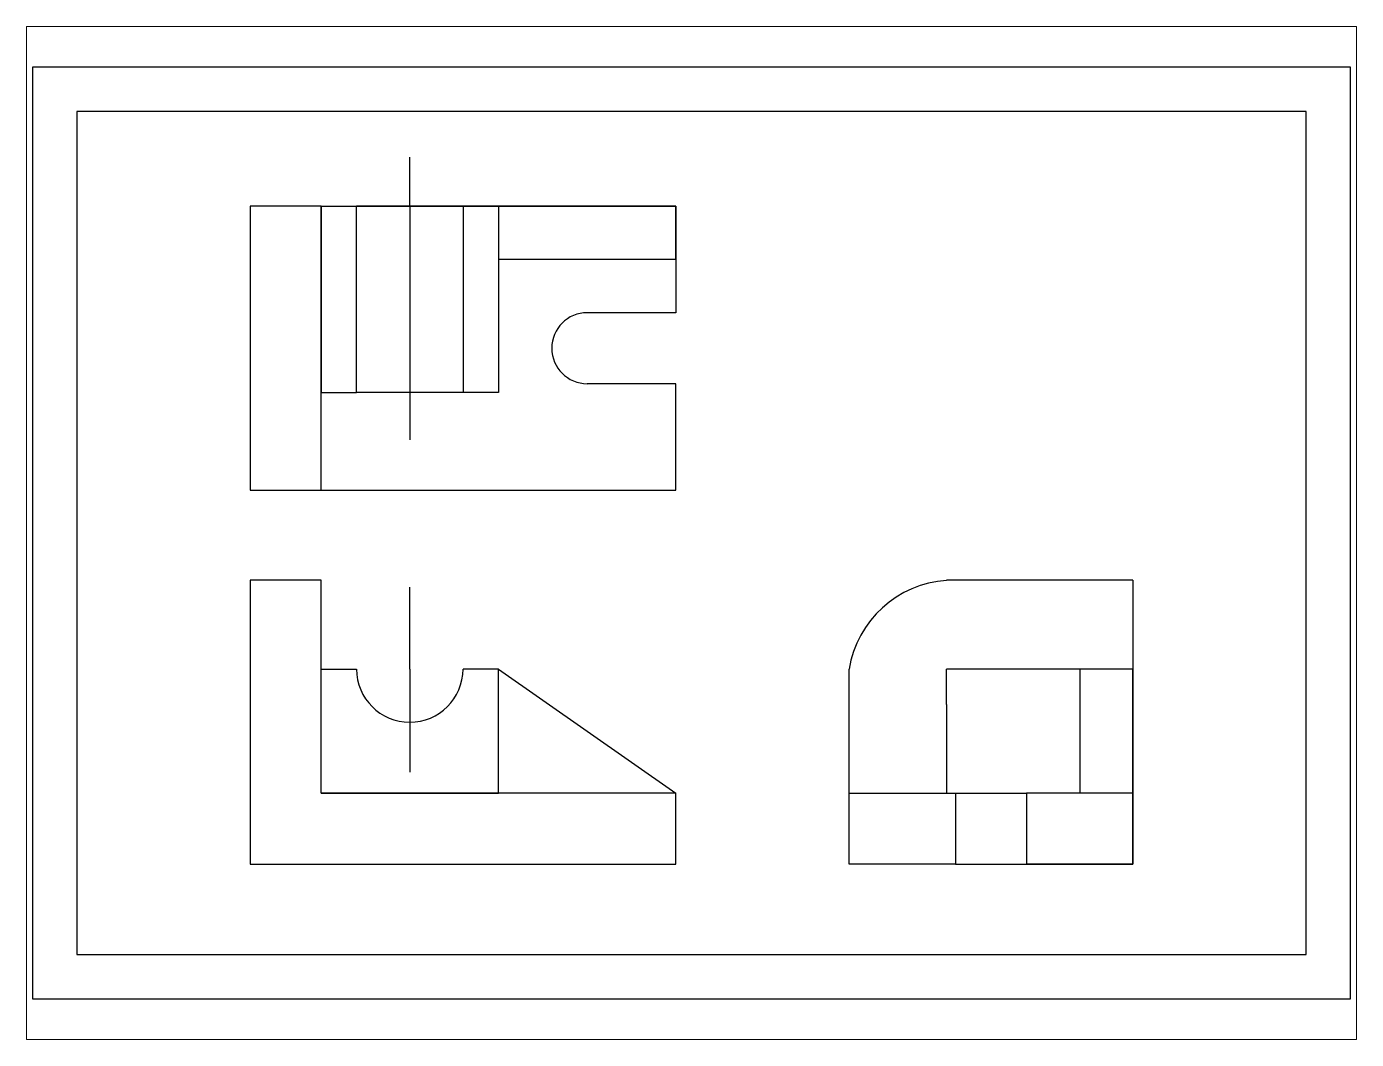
# Paper-space layout 'Layout1' of a CAD drawing. Header units: inches. Extents: x 1.05 to 9.45, y 0.8 to 7.2.
# The model-space entities are those that its viewports show. They can reach past a viewport. Long polylines and large blocks are cut down to what shows.
import ezdxf

# ---------------------------------------------------------------- set-up
doc = ezdxf.new("R2010")
doc.units = ezdxf.units.IN
doc.header["$MEASUREMENT"] = 0
doc.linetypes.add('HIDDEN2', pattern=[0.1875, 0.125, -0.0625])
doc.layers.add('Center Lines', color=10, linetype='HIDDEN2')
doc.layers.add('Fv Sv Tv', color=110, linetype='Continuous')
doc.layers.add('Visible Line', color=7, linetype='Continuous', true_color=0xfabb85)

msp = doc.modelspace()

# ---------------------------------------------------------------- linework, layer by layer
for points in [[(236.14, -197.91), (236.14, 12.09), (-60.86, 12.09), (-60.86, -197.91)], [(226.14, -187.91), (226.14, 2.09), (-50.86, 2.09), (-50.86, -187.91)]]:
    msp.add_lwpolyline(points, close=True)
at = {"layer": 'Center Lines'}
for p, q in [((24.14, -19.25), (24.14, -8.15)), ((24.14, -19.25), (24.14, -61.25)), ((24.14, -61.25), (24.14, -71.89)), ((24.14, -123.58), (24.14, -105.13)), ((24.14, -123.58), (24.14, -146.82))]:
    msp.add_line(p, q, dxfattribs=at)
at = {"layer": 'Fv Sv Tv'}
for p, q in [((-11.86, -19.25), (-11.86, -83.25)), ((4.14, -19.25), (-11.86, -19.25)), ((4.14, -83.25), (4.14, -19.25)), ((4.14, -19.25), (4.14, -61.25)), ((4.14, -19.25), (12.14, -19.25)), ((12.14, -61.25), (12.14, -19.25)), ((12.14, -19.25), (36.14, -19.25)), ((36.14, -19.25), (36.14, -61.25)), ((36.14, -19.25), (44.14, -19.25)), ((44.14, -19.25), (44.14, -61.25)), ((44.14, -19.25), (84.14, -19.25)), ((84.14, -19.25), (84.14, -31.25)), ((84.14, -31.25), (44.14, -31.25)), ((84.14, -31.25), (84.14, -43.25)), ((84.14, -43.25), (64.14, -43.25)), ((84.14, -59.25), (64.14, -59.25)), ((84.14, -83.25), (84.14, -59.25)), ((4.14, -61.25), (12.14, -61.25)), ((36.14, -61.25), (12.14, -61.25)), ((44.14, -61.25), (36.14, -61.25)), ((-11.86, -83.25), (4.14, -83.25)), ((4.14, -83.25), (84.14, -83.25)), ((4.14, -103.58), (-11.86, -103.58)), ((-11.86, -103.58), (-11.86, -167.58)), ((4.14, -151.58), (4.14, -103.58)), ((187.14, -103.58), (145.14, -103.58)), ((187.14, -103.58), (187.14, -127.53)), ((4.14, -151.58), (4.14, -123.58)), ((4.14, -123.58), (12.14, -123.58)), ((44.14, -123.58), (36.14, -123.58)), ((44.14, -151.58), (44.14, -123.58)), ((44.14, -123.58), (84.14, -151.58)), ((123.14, -131.58), (123.14, -123.58)), ((175.14, -123.58), (145.14, -123.58)), ((145.14, -131.58), (145.14, -123.58)), ((187.14, -123.58), (175.14, -123.58)), ((175.14, -123.58), (175.14, -151.58)), ((187.14, -151.58), (187.14, -123.58)), ((123.14, -151.58), (123.14, -131.58)), ((145.14, -131.58), (145.14, -151.58)), ((84.14, -151.58), (4.14, -151.58)), ((4.14, -151.58), (44.14, -151.58)), ((84.14, -167.58), (84.14, -151.58)), ((123.14, -167.58), (123.14, -151.58)), ((123.14, -151.58), (147.14, -151.58)), ((147.14, -151.58), (147.14, -167.58)), ((147.14, -151.58), (163.14, -151.58)), ((187.14, -151.58), (163.14, -151.58)), ((163.14, -151.58), (163.14, -167.58)), ((187.14, -167.58), (187.14, -151.58)), ((-11.86, -167.58), (84.14, -167.58)), ((147.14, -167.58), (123.14, -167.58)), ((147.14, -167.58), (163.14, -167.58)), ((163.14, -167.58), (187.14, -167.58))]:
    msp.add_line(p, q, dxfattribs=at)
for centre, radius, start, end in [((64.14, -51.25), 8, 90, 270), ((146.81, -127.53), 24, 93.9999, 170.5474), ((24.14, -123.58), 12, 180, 0)]:
    msp.add_arc(centre, radius, start, end, dxfattribs=at)
at = {"layer": 'Visible Line'}
for p, q in [((4.14, -19.25), (-11.86, -19.25)), ((84.14, -19.25), (12.14, -19.25)), ((84.14, -31.25), (84.14, -19.25)), ((-11.86, -83.25), (4.14, -83.25)), ((4.14, -103.58), (-11.86, -103.58)), ((-11.86, -103.58), (-11.86, -167.58)), ((187.14, -123.58), (187.14, -167.58)), ((84.14, -167.58), (84.14, -151.58)), ((123.14, -167.58), (123.14, -151.58)), ((-11.86, -167.58), (84.14, -167.58)), ((147.14, -167.58), (123.14, -167.58)), ((187.14, -167.58), (163.14, -167.58))]:
    msp.add_line(p, q, dxfattribs=at)

psp = doc.layouts.get("Layout1")

# ---------------------------------------------------------------- viewports
at = {"layer": 'Fv Sv Tv', "view_target_point": (87.6366, -92.9149)}
psp.add_viewport(center=(5.25, 4), size=(8.4, 6.4), view_center_point=(0, 0), view_height=228.349107, dxfattribs=at)

doc.saveas('drawing.dxf')
